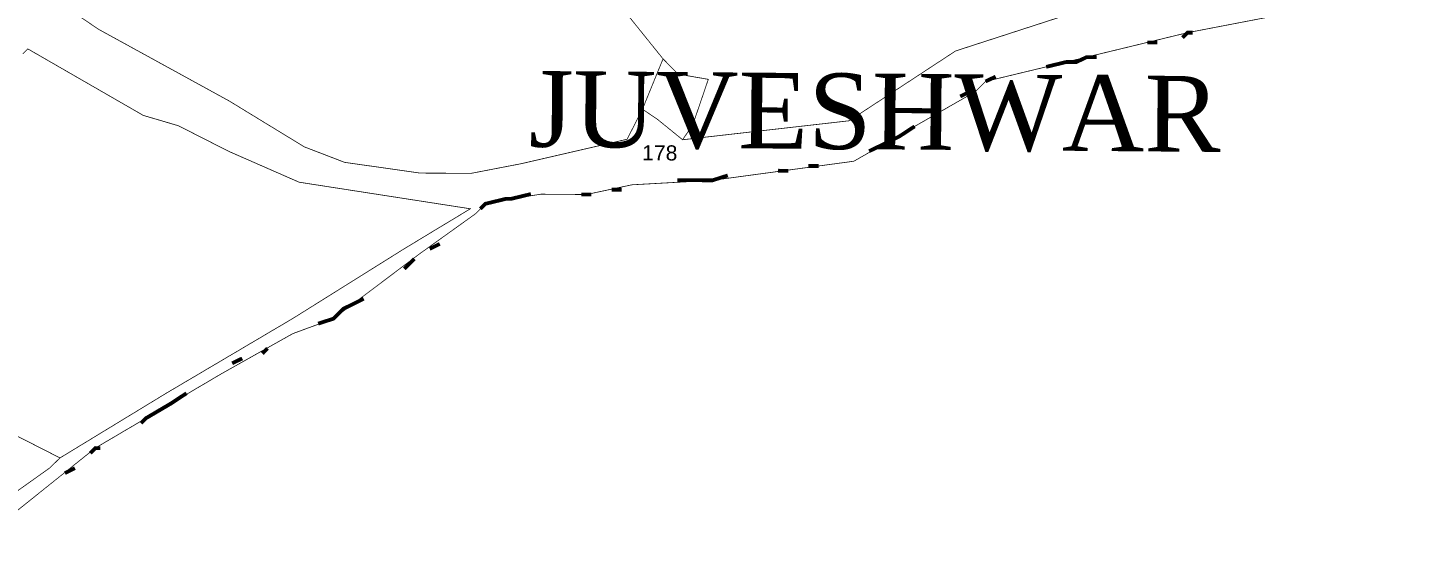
# Model space of a CAD drawing. Header units: metres. Extents: x 326467 to 340077, y 1811030 to 1824953.
# Drawn here: x 337316 to 338428, y 1821337 to 1821742 of the extents above; entities that cross this region are included whole.
import ezdxf

# ---------------------------------------------------------------- set-up
doc = ezdxf.new("R2010")
doc.units = ezdxf.units.M
doc.header["$MEASUREMENT"] = 0
for name, color, linetype in [('SURVEY NO.', 7, 'Continuous'), ('SURVEY PLOT BOUNDARY', 35, 'Continuous'), ('VILLAGE BOUNDARY', 212, 'Continuous'), ('VILLAGE NAME', 3, 'Continuous')]:
    doc.layers.add(name, color=color, linetype=linetype)
doc.styles.add('PDF Arial', font='arial.ttf')
doc.styles.get("Standard").update_dxf_attribs({"font": 'times.ttf'})

# ---------------------------------------------------------------- blocks, each defined once
blk = doc.blocks.new('16')
at = {"layer": 'SURVEY PLOT BOUNDARY', "lineweight": 18, "const_width": 0.606}
for points in [[(338427.8, 1821773.5), (338245.6, 1821738.5), (338164.6, 1821718.9), (338148.4, 1821715), (338083.6, 1821699.4), (338075.5, 1821691.3), (337978, 1821635.5), (337864.7, 1821620.2), (337800, 1821616.6), (337763.5, 1821608.8), (337727.2, 1821609.1), (337702.9, 1821605.3), (337682.6, 1821601.4), (337674.5, 1821593.3), (337629.8, 1821561.3), (337560.6, 1821509.3), (337528.2, 1821497.4), (337471.4, 1821465.5), (337369.8, 1821405.7), (337304.7, 1821353.6)], [(337260.2, 1821337.8), (337333.3, 1821389.8), (337341.5, 1821397.8), (337426.8, 1821449.7), (337528.3, 1821509.6), (337617.7, 1821565.5), (337670.5, 1821597.4), (337533.2, 1821618.7), (337476.8, 1821643.4), (337436.5, 1821663.9), (337408.3, 1821672.2), (337315.7, 1821725.5), (337311.6, 1821721.5)], [(337312.1, 1821782.1), (337372.4, 1821741.2), (337477.1, 1821683.8), (337537.4, 1821647), (337569.7, 1821634.6), (337630.3, 1821626), (337670.7, 1821625.7), (337711.2, 1821633.5), (337796.2, 1821653.1), (337808.5, 1821677.2), (337820.6, 1821669), (337840.7, 1821652.7), (337974.2, 1821667.9), (338059.5, 1821723.8), (338144.7, 1821751.4)], [(337311.6, 1821721.5), (337315.7, 1821725.5), (337408.3, 1821672.2), (337436.5, 1821663.9), (337476.8, 1821643.4), (337533.2, 1821618.7), (337670.5, 1821597.4), (337617.7, 1821565.5), (337528.3, 1821509.6), (337426.8, 1821449.7), (337341.5, 1821397.8), (337293.2, 1821422.4)], [(337293.2, 1821422.4), (337341.5, 1821397.8), (337333.3, 1821389.8), (337260.2, 1821337.8)]]:
    blk.add_lwpolyline(points, dxfattribs=at)
for points in [[(337830.2, 1822392.7), (337845.4, 1822259.2), (337929, 1822100.8), (338004.9, 1821983), (338092.7, 1821832.7), (338144.7, 1821751.4), (338059.5, 1821723.8), (337974.2, 1821667.9), (337840.7, 1821652.7), (337848.9, 1821664.8), (337861.3, 1821701.1), (337837.1, 1821705.3), (337825, 1821717.5), (337716.9, 1821851.8), (337592.8, 1822006.4), (337468.7, 1822173.1), (337464.7, 1822177.2), (337480.9, 1822177.1), (337493.1, 1822189.1), (337513.7, 1822237.5), (337582.9, 1822297.6), (337709.1, 1822417.9), (337811, 1822522.3)], [(337716.9, 1821851.8), (337825, 1821717.5), (337808.5, 1821677.2), (337796.2, 1821653.1), (337711.2, 1821633.5), (337670.7, 1821625.7), (337650.5, 1821625.9), (337630.3, 1821626), (337569.7, 1821634.6), (337537.4, 1821647), (337477.1, 1821683.8), (337372.4, 1821741.2), (337312.1, 1821782.1), (337308, 1821778.1), (337275.9, 1821802.6), (337267.8, 1821798.6), (337243.7, 1821823.1), (337243.8, 1821831.2), (337215.5, 1821843.5), (337179.4, 1821880.2), (337139.2, 1821904.8), (337293.8, 1822028.9), (337468.7, 1822173.1), (337592.8, 1822006.4)], [(337848.9, 1821664.8), (337840.7, 1821652.7), (337820.6, 1821669), (337808.5, 1821677.2), (337825, 1821717.5), (337837.1, 1821705.3), (337861.3, 1821701.1)]]:
    blk.add_lwpolyline(points, close=True, dxfattribs=at)
at = {"layer": 'VILLAGE BOUNDARY', "lineweight": 50, "const_width": 3.03}
for points in [[(338249.7, 1821738.5), (338245.6, 1821738.5), (338241.5, 1821734.5)], [(338221.3, 1821730.6), (338213.2, 1821730.7)], [(338172.7, 1821718.9), (338164.6, 1821718.9), (338156.5, 1821715), (338148.4, 1821715), (338132.2, 1821711.1)], [(338091.7, 1821703.3), (338083.6, 1821699.4)], [(338071.4, 1821691.4), (338063.3, 1821687.4)], [(338026.7, 1821663.4), (338014.5, 1821655.4), (337990.2, 1821643.5)], [(337876.9, 1821624.1), (337864.7, 1821620.2), (337860.7, 1821620.2), (337836.4, 1821620.4)], [(337925.4, 1821627.8), (337917.3, 1821627.9)], [(337949.7, 1821631.7), (337941.6, 1821631.7)], [(337791.9, 1821612.7), (337783.8, 1821612.7)], [(337719.1, 1821609.2), (337702.9, 1821605.3), (337698.8, 1821605.3), (337682.6, 1821601.4), (337678.6, 1821597.4)], [(337767.6, 1821608.8), (337763.5, 1821608.8), (337759.5, 1821608.9)], [(337646, 1821569.3), (337637.9, 1821565.3)], [(337625.7, 1821557.3), (337617.5, 1821549.3)], [(337585, 1821525.3), (337568.8, 1821517.3), (337560.6, 1821509.3), (337548.5, 1821505.4)], [(337487.6, 1821477.5), (337479.5, 1821473.6)], [(337507.9, 1821485.5), (337503.8, 1821481.4)], [(337442.9, 1821449.6), (337430.8, 1821441.6), (337410.4, 1821429.6), (337406.4, 1821425.6)], [(337373.9, 1821405.6), (337369.8, 1821405.7), (337365.8, 1821401.6)], [(337353.5, 1821389.6), (337345.4, 1821385.6)]]:
    blk.add_lwpolyline(points, dxfattribs=at)
at = {"layer": 'SURVEY NO.', "insert": (337808.2, 1821636.1), "char_height": 12.13, "attachment_point": 7, "rotation": 359.5579, "style": 'PDF Arial'}
blk.add_mtext('178', dxfattribs=at)
at = {"layer": 'VILLAGE NAME', "insert": (337717.3, 1821645.8), "char_height": 60.64, "attachment_point": 7, "rotation": 359.5579}
blk.add_mtext('JUVESHWAR', dxfattribs=at)

msp = doc.modelspace()

# ---------------------------------------------------------------- block references
msp.add_blockref('16', (0, 0))

doc.saveas('drawing.dxf')
